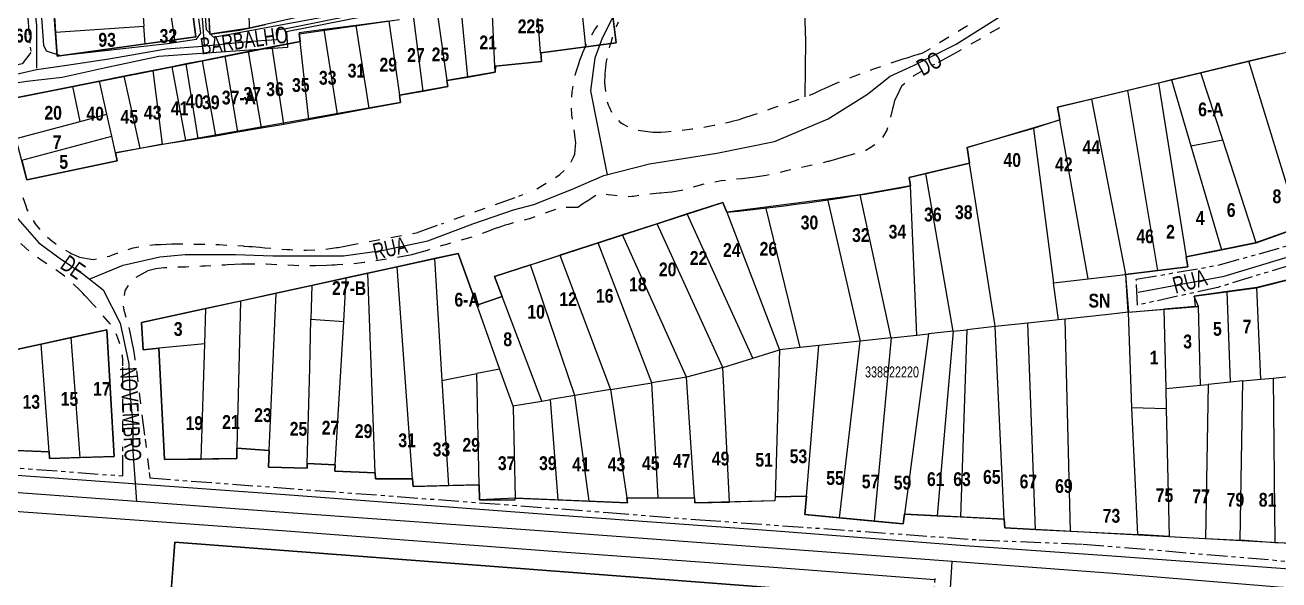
# Model space of a CAD drawing. Extents: x 204256 to 207861, y 4845615 to 4848347.
# Drawn here: x 205161 to 205388.6, y 4847348.1 to 4847448.8 of the extents above; entities that cross this region are included whole.
import ezdxf
from ezdxf.enums import TextEntityAlignment as Align

# ---------------------------------------------------------------- set-up
doc = ezdxf.new("R2010")
doc.units = 0
doc.header["$LTSCALE"] = 1.5
doc.header["$MEASUREMENT"] = 0
doc.linetypes.add('PHANTOMX2', pattern=[5, 2.5, -0.5, 0.5, -0.5, 0.5, -0.5])
for name, color, linetype in [('CD-MALHA-LOTES', 40, 'CONTINUOUS'), ('CD_TXT_QUADRA', 7, 'CONTINUOUS'), ('RU-QUADRAS', 210, 'CONTINUOUS'), ('SV-EIXO-ROD-ESTR', 7, 'CONTINUOUS'), ('SV-EIXO-RUA-N-PAV', 6, 'CONTINUOUS'), ('SV-PASSARELAS', 20, 'CONTINUOUS'), ('SV-RUA-NAO-PAV-S-GUIA-C-GUIA', 7, 'PHANTOMX2'), ('SV-RUA-PAVIM-S-GUIA-C-GUIA', 7, 'CONTINUOUS'), ('SV-TXT-ROD-FED', 7, 'CONTINUOUS'), ('SV-TXT-RUA-N-PAV-S-GUIA-C-GUIA', 7, 'CONTINUOUS'), ('Th_NmrPort', 7, 'CONTINUOUS')]:
    doc.layers.add(name, color=color, linetype=linetype)
doc.styles.add('ARIAL', font='ARIAL.TTF')
doc.styles.get("Standard").update_dxf_attribs({"font": 'swisscbo.ttf'})

msp = doc.modelspace()

# ---------------------------------------------------------------- linework, layer by layer
at = {"layer": 'CD-MALHA-LOTES', "linetype": 'Continuous'}
for p, q in [((205268.35, 4847445.54), (205266.54, 4847459.93)), ((205193.98, 4847457.37), (205194.54, 4847447.1)), ((205201.44, 4847458.11), (205201.73, 4847448.23)), ((205253.5, 4847458.4), (205254.5, 4847443.71)), ((205262.8, 4847444.81), (205261.39, 4847459.33)), ((205187.19, 4847452.66), (205188.14, 4847446.08)), ((205192.01, 4847446.62), (205191.19, 4847453.06)), ((205166.25, 4847452.16), (205166.56, 4847447.46)), ((205182.34, 4847452.17), (205182.6, 4847448.58)), ((205235.87, 4847450.6), (205237.6, 4847438.69)), ((205241.37, 4847439.34), (205240.27, 4847451.18)), ((205246.31, 4847441.32), (205245.83, 4847451.9)), ((205166.56, 4847447.46), (205182.6, 4847448.58)), ((205182.83, 4847445.35), (205182.6, 4847448.58)), ((205199.96, 4847447.83), (205201.73, 4847448.23)), ((205201.73, 4847448.23), (205204.65, 4847448.88)), ((205221.1, 4847448.71), (205215.34, 4847447.96)), ((205227.07, 4847449.5), (205221.1, 4847448.71)), ((205223.5, 4847433.67), (205221.1, 4847448.71)), ((205227.07, 4847449.5), (205228.98, 4847436.02)), ((205233.27, 4847436.79), (205231.57, 4847450.04)), ((205166.56, 4847447.46), (205166.85, 4847443.13)), ((205182.83, 4847445.35), (205188.14, 4847446.08)), ((205188.14, 4847446.08), (205192.01, 4847446.62)), ((205194.54, 4847447.1), (205199.96, 4847447.83)), ((205210.94, 4847445.81), (205205.89, 4847444.81)), ((205215.34, 4847447.96), (205210.75, 4847447.35)), ((205210.75, 4847447.35), (205210.94, 4847445.81)), ((205212.56, 4847431.65), (205210.94, 4847445.81)), ((205217.73, 4847432.61), (205215.34, 4847447.96)), ((205166.85, 4847443.13), (205182.83, 4847445.35)), ((205201.59, 4847443.95), (205197.33, 4847443.1)), ((205205.89, 4847444.81), (205201.59, 4847443.95)), ((205203.96, 4847430.11), (205201.59, 4847443.95)), ((205207.97, 4847430.81), (205205.89, 4847444.81)), ((205254.5, 4847443.71), (205254.62, 4847443.73)), ((205254.62, 4847443.73), (205262.8, 4847444.81)), ((205254.74, 4847442.17), (205254.62, 4847443.73)), ((205262.8, 4847444.81), (205268.35, 4847445.54)), ((205388.77, 4847443.54), (205383.17, 4847442.2)), ((205190.28, 4847441.71), (205187.73, 4847441.2)), ((205193.21, 4847442.29), (205190.28, 4847441.71)), ((205192.44, 4847428.18), (205190.28, 4847441.71)), ((205197.33, 4847443.1), (205193.21, 4847442.29)), ((205195.68, 4847428.68), (205193.21, 4847442.29)), ((205199.67, 4847429.37), (205197.33, 4847443.1)), ((205246.31, 4847441.32), (205254.74, 4847442.17)), ((205246.36, 4847440.21), (205246.31, 4847441.32)), ((205383.17, 4847442.2), (205374.47, 4847440.1)), ((205392.42, 4847412.09), (205383.17, 4847442.2)), ((205179, 4847439.47), (205174.54, 4847438.58)), ((205184.28, 4847440.51), (205179, 4847439.47)), ((205181.89, 4847426.43), (205179, 4847439.47)), ((205187.73, 4847441.2), (205184.28, 4847440.51)), ((205185.96, 4847427.18), (205184.28, 4847440.51)), ((205190.19, 4847427.83), (205187.73, 4847441.2)), ((205237.6, 4847438.69), (205241.37, 4847439.34)), ((205241.37, 4847439.34), (205246.36, 4847440.21)), ((205374.47, 4847440.1), (205369.15, 4847438.82)), ((205378.43, 4847427.96), (205374.47, 4847440.1)), ((205169.72, 4847437.62), (205157.52, 4847435.2)), ((205174.54, 4847438.58), (205169.72, 4847437.62)), ((205171.01, 4847431.29), (205169.72, 4847437.62)), ((205175.88, 4847432.6), (205174.54, 4847438.58)), ((205228.98, 4847436.02), (205233.27, 4847436.79)), ((205233.27, 4847436.79), (205237.77, 4847437.6)), ((205237.77, 4847437.6), (205237.6, 4847438.69)), ((205361.19, 4847436.91), (205354.67, 4847435.34)), ((205366.75, 4847438.25), (205361.19, 4847436.91)), ((205366.64, 4847404.22), (205361.19, 4847436.91)), ((205369.15, 4847438.82), (205366.75, 4847438.25)), ((205366.75, 4847438.25), (205371.82, 4847406.73)), ((205369.15, 4847438.82), (205372.67, 4847426.84)), ((205223.5, 4847433.67), (205229.17, 4847434.71)), ((205229.17, 4847434.71), (205228.98, 4847436.02)), ((205354.67, 4847435.34), (205348.43, 4847433.84)), ((205360.77, 4847403.87), (205354.67, 4847435.34)), ((205171.01, 4847431.29), (205175.88, 4847432.6)), ((205176.77, 4847428.61), (205175.88, 4847432.6)), ((205212.56, 4847431.65), (205217.73, 4847432.61)), ((205217.73, 4847432.61), (205223.5, 4847433.67)), ((205348.43, 4847433.84), (205348.84, 4847431.56)), ((205159.38, 4847428.16), (205171.01, 4847431.29)), ((205199.67, 4847429.37), (205203.96, 4847430.11)), ((205203.96, 4847430.11), (205207.66, 4847430.75)), ((205207.66, 4847430.75), (205207.97, 4847430.81)), ((205207.97, 4847430.81), (205212.56, 4847431.65)), ((205344.06, 4847430.02), (205343.39, 4847429.81)), ((205348.84, 4847431.56), (205344.06, 4847430.02)), ((205344.06, 4847430.02), (205347.72, 4847401.96)), ((205353.99, 4847402.71), (205348.84, 4847431.56)), ((205160.42, 4847424.25), (205176.77, 4847428.61)), ((205177.45, 4847425.6), (205176.77, 4847428.61)), ((205185.96, 4847427.18), (205190.19, 4847427.83)), ((205190.19, 4847427.83), (205192.44, 4847428.18)), ((205192.44, 4847428.18), (205195.68, 4847428.68)), ((205195.68, 4847428.68), (205199.67, 4847429.37)), ((205343.39, 4847429.81), (205332.04, 4847426.54)), ((205372.67, 4847426.84), (205378.43, 4847427.96)), ((205384.52, 4847409.27), (205378.43, 4847427.96)), ((205177.45, 4847425.6), (205181.89, 4847426.43)), ((205177.74, 4847424.13), (205177.45, 4847425.6)), ((205181.89, 4847426.43), (205185.69, 4847427.14)), ((205185.69, 4847427.14), (205185.96, 4847427.18)), ((205332.04, 4847426.54), (205332.49, 4847423.71)), ((205372.67, 4847426.84), (205378.2, 4847407.98)), ((205160.42, 4847424.25), (205161.37, 4847420.65)), ((205161.37, 4847420.65), (205177.74, 4847424.13)), ((205332.49, 4847423.71), (205324.56, 4847421.82)), ((205337.08, 4847394.55), (205332.49, 4847423.71)), ((205324.56, 4847421.82), (205321.52, 4847421.1)), ((205321.52, 4847421.1), (205321.74, 4847419.56)), ((205329.51, 4847393.21), (205324.56, 4847421.82)), ((205321.74, 4847419.56), (205312.59, 4847417.96)), ((205322.91, 4847392.51), (205321.74, 4847419.56)), ((205287.71, 4847416.59), (205281.21, 4847414.48)), ((205288.4, 4847414.78), (205287.71, 4847416.59)), ((205306.67, 4847417.18), (205295.49, 4847415.72)), ((205312.59, 4847417.96), (205306.67, 4847417.18)), ((205306.67, 4847417.18), (205312.64, 4847391.41)), ((205318.26, 4847392.01), (205312.59, 4847417.96)), ((205281.21, 4847414.48), (205275.79, 4847412.72)), ((205293.15, 4847388.31), (205281.21, 4847414.48)), ((205295.49, 4847415.72), (205288.4, 4847414.78)), ((205288.4, 4847414.78), (205297.97, 4847389.83)), ((205301.71, 4847390.23), (205295.49, 4847415.72)), ((205275.79, 4847412.72), (205269.47, 4847410.67)), ((205287.71, 4847386.61), (205275.79, 4847412.72)), ((205384.52, 4847409.27), (205392.42, 4847412.09)), ((205269.47, 4847410.67), (205265.06, 4847409.24)), ((205281.08, 4847384.88), (205269.47, 4847410.67)), ((205239.67, 4847407.32), (205235.35, 4847406.38)), ((205243.03, 4847397.9), (205239.67, 4847407.32)), ((205265.06, 4847409.24), (205258.12, 4847406.98)), ((205274.78, 4847383.84), (205265.06, 4847409.24)), ((205371.82, 4847406.73), (205378.2, 4847407.98)), ((205378.2, 4847407.98), (205384.21, 4847409.16)), ((205384.21, 4847409.16), (205384.52, 4847409.27)), ((205228.57, 4847404.89), (205223.25, 4847403.73)), ((205235.35, 4847406.38), (205228.57, 4847404.89)), ((205231.35, 4847366.42), (205228.57, 4847404.89)), ((205235.35, 4847406.38), (205236.7, 4847384.24)), ((205252.78, 4847405.25), (205246.25, 4847403.13)), ((205252.78, 4847405.25), (205258.12, 4847406.98)), ((205260.81, 4847381.52), (205252.78, 4847405.25)), ((205258.12, 4847406.98), (205267.28, 4847382.6)), ((205366.64, 4847404.22), (205372.12, 4847404.88)), ((205372.12, 4847404.88), (205371.82, 4847406.73)), ((205219.33, 4847402.88), (205213.08, 4847401.51)), ((205218.87, 4847394.98), (205219.33, 4847402.88)), ((205223.25, 4847403.73), (205219.33, 4847402.88)), ((205224.59, 4847367.49), (205223.25, 4847403.73)), ((205246.25, 4847403.13), (205247.61, 4847399.53)), ((205347.72, 4847401.96), (205353.99, 4847402.71)), ((205353.99, 4847402.71), (205360.79, 4847403.52)), ((205360.79, 4847403.52), (205360.77, 4847403.87)), ((205360.79, 4847403.52), (205366.64, 4847404.22)), ((205360.79, 4847403.52), (205361.34, 4847396.65)), ((205213.08, 4847401.51), (205206.58, 4847400.09)), ((205213.08, 4847401.51), (205212.92, 4847395.36)), ((205348.59, 4847395.27), (205347.72, 4847401.96)), ((205379.24, 4847400.39), (205373.25, 4847399.59)), ((205384.61, 4847401.11), (205379.24, 4847400.39)), ((205379.84, 4847383.95), (205379.24, 4847400.39)), ((205390.18, 4847402.51), (205384.61, 4847401.11)), ((205385.33, 4847384.5), (205384.61, 4847401.11)), ((205200.12, 4847398.68), (205193.82, 4847397.3)), ((205200.12, 4847398.68), (205199.48, 4847371.96)), ((205206.58, 4847400.09), (205200.12, 4847398.68)), ((205205.34, 4847371.55), (205206.58, 4847400.09)), ((205247.61, 4847399.53), (205243.03, 4847397.9)), ((205254.8, 4847380.52), (205247.61, 4847399.53)), ((205373.25, 4847399.59), (205373.41, 4847397.66)), ((205193.82, 4847397.3), (205182.16, 4847394.76)), ((205193.63, 4847390.94), (205193.82, 4847397.3)), ((205243.03, 4847397.9), (205247.15, 4847386.34)), ((205357.68, 4847396.25), (205349.83, 4847395.4)), ((205361.34, 4847396.65), (205357.68, 4847396.25)), ((205361.34, 4847396.65), (205367.74, 4847397.18)), ((205361.95, 4847379.31), (205361.34, 4847396.65)), ((205373.41, 4847397.66), (205367.74, 4847397.18)), ((205367.74, 4847397.18), (205368.09, 4847382.79)), ((205373.41, 4847397.66), (205374.05, 4847397.71)), ((205374.37, 4847383.41), (205374.05, 4847397.71)), ((205182.16, 4847394.76), (205182.47, 4847389.84)), ((205212.69, 4847386.52), (205212.92, 4847395.36)), ((205212.92, 4847395.36), (205218.87, 4847394.98)), ((205217.34, 4847368.92), (205218.87, 4847394.98)), ((205329.51, 4847393.21), (205332, 4847393.48)), ((205332, 4847393.48), (205330.84, 4847359.5)), ((205337.1, 4847394.03), (205332, 4847393.48)), ((205337.1, 4847394.03), (205337.08, 4847394.55)), ((205343.04, 4847394.67), (205337.1, 4847394.03)), ((205338.77, 4847359.11), (205337.1, 4847394.03)), ((205348.59, 4847395.27), (205343.04, 4847394.67)), ((205344.47, 4847357.24), (205343.04, 4847394.67)), ((205349.83, 4847395.4), (205348.59, 4847395.27)), ((205350.79, 4847356.91), (205349.83, 4847395.4)), ((205169.4, 4847392.04), (205163.96, 4847390.87)), ((205175.87, 4847393.44), (205169.4, 4847392.04)), ((205171.03, 4847370.26), (205169.4, 4847392.04)), ((205177.21, 4847370.44), (205175.87, 4847393.44)), ((205312.64, 4847391.41), (205305.13, 4847390.6)), ((205308.88, 4847359.34), (205312.64, 4847391.41)), ((205318.26, 4847392.01), (205312.64, 4847391.41)), ((205318.26, 4847392.01), (205315.17, 4847358.73)), ((205318.26, 4847392.01), (205322.91, 4847392.51)), ((205325, 4847392.73), (205320.67, 4847360)), ((205322.91, 4847392.51), (205325, 4847392.73)), ((205329.51, 4847393.21), (205325, 4847392.73)), ((205329.51, 4847393.21), (205326.58, 4847359.71)), ((205163.96, 4847390.87), (205155.22, 4847388.98)), ((205165.38, 4847371.31), (205163.96, 4847390.87)), ((205182.47, 4847389.84), (205185.31, 4847390.12)), ((205193.63, 4847390.94), (205185.31, 4847390.12)), ((205185.31, 4847390.12), (205186.32, 4847369.91)), ((205192.99, 4847370), (205193.63, 4847390.94)), ((205293.15, 4847388.31), (205297.97, 4847389.83)), ((205297.97, 4847389.83), (205297.17, 4847363.12)), ((205301.71, 4847390.23), (205297.97, 4847389.83)), ((205305.13, 4847390.6), (205301.71, 4847390.23)), ((205302.86, 4847363.26), (205305.13, 4847390.6)), ((205287.71, 4847386.61), (205293.15, 4847388.31)), ((205212.23, 4847369.2), (205212.69, 4847386.52)), ((205236.7, 4847384.24), (205243.03, 4847385.51)), ((205247.15, 4847386.34), (205243.03, 4847385.51)), ((205243.46, 4847365.34), (205243.03, 4847385.51)), ((205247.15, 4847386.34), (205249.54, 4847379.64)), ((205281.08, 4847384.88), (205274.78, 4847383.84)), ((205287.71, 4847386.61), (205281.08, 4847384.88)), ((205282.57, 4847362.93), (205281.08, 4847384.88)), ((205288.87, 4847362.2), (205287.71, 4847386.61)), ((205382.08, 4847384.17), (205385.33, 4847384.5)), ((205385.33, 4847384.5), (205387.61, 4847384.68)), ((205387.61, 4847384.68), (205392.68, 4847385.22)), ((205387.61, 4847384.68), (205387.88, 4847354.79)), ((205236.7, 4847384.24), (205237.86, 4847365.19)), ((205267.28, 4847382.6), (205260.81, 4847381.52)), ((205267.28, 4847382.6), (205274.78, 4847383.84)), ((205267.28, 4847382.6), (205270.26, 4847362.93)), ((205275.95, 4847362.93), (205274.78, 4847383.84)), ((205368.09, 4847382.79), (205374.37, 4847383.41)), ((205368.09, 4847382.79), (205368.18, 4847379.1)), ((205374.37, 4847383.41), (205375.81, 4847383.55)), ((205375.81, 4847383.55), (205375.3, 4847355.6)), ((205379.84, 4847383.95), (205375.81, 4847383.55)), ((205382.08, 4847384.17), (205379.84, 4847383.95)), ((205381.58, 4847355.25), (205382.08, 4847384.17)), ((205249.54, 4847379.64), (205254.8, 4847380.52)), ((205254.8, 4847380.52), (205256.4, 4847380.78)), ((205260.81, 4847381.52), (205256.4, 4847380.78)), ((205257.8, 4847362.58), (205256.4, 4847380.78)), ((205263.43, 4847362.34), (205260.81, 4847381.52)), ((205249.54, 4847379.64), (205249.64, 4847379.35)), ((205249.64, 4847379.35), (205249.98, 4847362.91)), ((205363.01, 4847356.29), (205361.95, 4847379.31)), ((205368.18, 4847379.1), (205361.95, 4847379.31)), ((205368.18, 4847379.1), (205368.73, 4847355.97)), ((205156.48, 4847371.66), (205165.38, 4847371.31)), ((205165.38, 4847371.31), (205165.46, 4847370.09)), ((205199.44, 4847370.09), (205199.48, 4847371.96)), ((205199.48, 4847371.96), (205205.34, 4847371.55)), ((205205.34, 4847371.55), (205205.21, 4847368.52)), ((205165.46, 4847370.09), (205171.03, 4847370.26)), ((205171.03, 4847370.26), (205177.21, 4847370.44)), ((205186.32, 4847369.91), (205192.99, 4847370)), ((205192.99, 4847370), (205199.44, 4847370.09)), ((205205.21, 4847368.52), (205212.21, 4847368.34)), ((205212.21, 4847368.34), (205212.23, 4847369.2)), ((205212.23, 4847369.2), (205217.34, 4847368.92)), ((205217.34, 4847368.92), (205217.28, 4847367.82)), ((205217.28, 4847367.82), (205224.59, 4847367.49)), ((205224.59, 4847367.49), (205224.63, 4847366.42)), ((205224.63, 4847366.42), (205231.35, 4847366.42)), ((205231.35, 4847366.42), (205231.45, 4847365.02)), ((205231.45, 4847365.02), (205237.86, 4847365.19)), ((205237.86, 4847365.19), (205243.46, 4847365.34)), ((205243.46, 4847365.34), (205243.52, 4847362.57)), ((205243.52, 4847362.57), (205249.99, 4847362.57)), ((205249.98, 4847362.91), (205257.8, 4847362.58)), ((205249.99, 4847362.57), (205249.98, 4847362.91)), ((205257.8, 4847362.58), (205263.43, 4847362.34)), ((205263.43, 4847362.34), (205270.39, 4847362.05)), ((205270.26, 4847362.93), (205275.95, 4847362.93)), ((205270.39, 4847362.05), (205270.26, 4847362.93)), ((205275.95, 4847362.93), (205282.57, 4847362.93)), ((205282.57, 4847362.93), (205282.63, 4847362.05)), ((205282.63, 4847362.05), (205288.87, 4847362.2)), ((205297.15, 4847362.4), (205288.87, 4847362.2)), ((205297.17, 4847363.12), (205297.15, 4847362.4)), ((205297.17, 4847363.12), (205302.86, 4847363.26)), ((205302.86, 4847363.26), (205302.59, 4847359.96)), ((205302.59, 4847359.96), (205308.88, 4847359.34)), ((205308.88, 4847359.34), (205315.17, 4847358.73)), ((205320.43, 4847358.21), (205320.67, 4847360)), ((205320.67, 4847360), (205326.58, 4847359.71)), ((205326.58, 4847359.71), (205330.84, 4847359.5)), ((205330.84, 4847359.5), (205338.77, 4847359.11)), ((205315.17, 4847358.73), (205320.43, 4847358.21)), ((205338.77, 4847359.11), (205338.85, 4847357.53)), ((205338.85, 4847357.53), (205344.47, 4847357.24)), ((205344.47, 4847357.24), (205350.79, 4847356.91)), ((205188.21, 4847354.91), (205179.08, 4847232.45)), ((205312.88, 4847345.41), (205188.21, 4847354.91)), ((205350.79, 4847356.91), (205363.01, 4847356.29)), ((205368.73, 4847355.97), (205363.01, 4847356.29)), ((205368.73, 4847355.97), (205375.3, 4847355.6)), ((205375.3, 4847355.6), (205381.58, 4847355.25)), ((205387.88, 4847354.79), (205381.58, 4847355.25)), ((205393.48, 4847354.59), (205387.88, 4847354.79))]:
    msp.add_line(p, q, dxfattribs=at)
at = {"layer": 'RU-QUADRAS', "color": 6, "linetype": 'Continuous'}
for points in [[(205187.31, 4847482.61), (205192.01, 4847446.62), (205166.85, 4847443.13), (205161.19, 4847520.94)], [(205262.57, 4847491.45), (205268.35, 4847445.54), (205254.62, 4847443.73), (205254.74, 4847442.17), (205246.43, 4847441.33), (205246.36, 4847440.21), (205237.6, 4847438.69), (205237.77, 4847437.6), (205228.98, 4847436.02), (205229.17, 4847434.71), (205177.45, 4847425.6), (205177.74, 4847424.13), (205161.37, 4847420.65), (205157.52, 4847435.2), (205210.94, 4847445.8), (205210.78, 4847447.16), (205228.97, 4847449.75)], [(205223.56, 4847453.11), (205201.73, 4847448.23), (205194.54, 4847447.1), (205193.29, 4847479.29)], [(205397.98, 4847414.07), (205384.36, 4847409.22), (205371.82, 4847406.73), (205372.12, 4847404.88), (205360.79, 4847403.52), (205361.23, 4847396.64), (205374.05, 4847397.71), (205373.25, 4847399.59), (205384.59, 4847401.1), (205405.41, 4847406.35)]]:
    msp.add_lwpolyline(points, dxfattribs=at)
msp.add_lwpolyline([(205408.34, 4847353.73), (205338.85, 4847357.53), (205338.77, 4847359.11), (205320.67, 4847360), (205320.43, 4847358.21), (205302.59, 4847359.96), (205302.86, 4847363.26), (205297.17, 4847363.12), (205297.15, 4847362.4), (205282.63, 4847362.05), (205282.58, 4847362.89), (205270.26, 4847362.93), (205270.39, 4847362.05), (205249.98, 4847362.91), (205243.52, 4847362.57), (205243.46, 4847365.34), (205231.45, 4847365.02), (205231.35, 4847366.42), (205224.63, 4847366.42), (205224.59, 4847367.49), (205217.28, 4847367.82), (205217.34, 4847368.92), (205212.23, 4847369.2), (205212.21, 4847368.34), (205205.21, 4847368.52), (205205.34, 4847371.55), (205199.48, 4847371.96), (205199.44, 4847370.09), (205186.32, 4847369.91), (205185.31, 4847390.12), (205182.47, 4847389.84), (205182.16, 4847394.76), (205239.67, 4847407.32), (205243.03, 4847397.9), (205247.61, 4847399.53), (205246.25, 4847403.13), (205287.71, 4847416.59), (205288.4, 4847414.78, 0.021205), (205321.74, 4847419.56), (205321.52, 4847421.1), (205332.49, 4847423.71), (205332.04, 4847426.54), (205348.84, 4847431.56), (205348.43, 4847433.84), (205409.4, 4847448.51)], format="xyb", dxfattribs=at)
for points in [[(205107.41, 4847373.59), (205107.41, 4847377.26), (205126.13, 4847382.65), (205175.87, 4847393.44), (205177.21, 4847370.44), (205165.46, 4847370.09), (205165.38, 4847371.31)], [(205179.08, 4847232.45), (205188.21, 4847354.91), (205312.88, 4847345.41), (205302.99, 4847223.56)]]:
    msp.add_lwpolyline(points, close=True, dxfattribs=at)
at = {"layer": 'SV-EIXO-ROD-ESTR'}
msp.add_lwpolyline([(205419.65, 4847344.74), (205388.5, 4847346.74), (205358.47, 4847349.24), (205329.29, 4847351.4), (205297.55, 4847353.74), (205257.77, 4847356.75), (205208.85, 4847360.25), (205181.27, 4847362.27), (205154.8, 4847364.2), (205114.4, 4847367.5), (205080.87, 4847369.76), (205073.12, 4847370.51), (205068.86, 4847370.51), (205060.86, 4847370.26), (205055.35, 4847369.51), (205046.6, 4847367.5), (205035.69, 4847364.62), (205023.04, 4847361.11), (205012.44, 4847358.12), (205002.58, 4847355.38)], dxfattribs=at)
at = {"layer": 'SV-EIXO-RUA-N-PAV'}
for points in [[(205266.77, 4847421.6), (205265.06, 4847430.13), (205263.73, 4847436.86), (205264.49, 4847442.83), (205265.82, 4847446.44), (205267.52, 4847449.75), (205269.32, 4847452.69), (205270.56, 4847455.92), (205270.65, 4847460.37), (205270.56, 4847464.11), (205268.09, 4847491.56), (205267.52, 4847498.1), (205265.72, 4847524.21), (205263.76, 4847539.96), (205262.14, 4847551.53), (205261.47, 4847559.2), (205261.2, 4847566.06), (205260.85, 4847571.55)], [(205163.13, 4847440.96), (205163.13, 4847448.72), (205161.34, 4847465.62), (205160.97, 4847475.38), (205160.34, 4847492.08), (205159.75, 4847507.99), (205159.35, 4847519.72), (205159.15, 4847527.26), (205159.27, 4847543.31)], [(205217.78, 4847537.95), (205217.92, 4847530.69), (205218.16, 4847521.12), (205218.79, 4847512.14), (205219.8, 4847504.09), (205220.67, 4847500.04), (205221.24, 4847494.56), (205222.25, 4847480.1), (205223.46, 4847468.25), (205225.19, 4847458.26), (205225.91, 4847454.2), (205225.81, 4847452.32), (205225.14, 4847451.6), (205221.96, 4847450.83), (205208.4, 4847448.09), (205206.98, 4847447.88), (205206.68, 4847446.07), (205202.15, 4847445.77), (205193.25, 4847444.86), (205186.61, 4847444.41), (205176.2, 4847442.6), (205168.2, 4847441.39), (205163.07, 4847440.64), (205158.39, 4847439.58)], [(205186.85, 4847534.09), (205187.34, 4847528.62), (205187.74, 4847512.81), (205187.84, 4847506.3), (205188.24, 4847496.85), (205189.13, 4847486.01), (205189.93, 4847479.1), (205191.42, 4847465.87), (205191.82, 4847462.29), (205193.11, 4847450.8), (205193.51, 4847445.14)], [(205172.66, 4847402.64), (205178.86, 4847405.16), (205185.46, 4847406.71), (205190.11, 4847407.1), (205199.23, 4847407.1), (205206.02, 4847406.91), (205210.68, 4847406.91), (205218.82, 4847406.91), (205225.81, 4847407.88), (205234.15, 4847409.62), (205242.29, 4847412.72), (205249.67, 4847415.25), (205253.35, 4847416.22), (205260.24, 4847418.93), (205266.06, 4847421.45), (205274.4, 4847423.59), (205286.62, 4847425.53), (205297.09, 4847427.66), (205306.79, 4847431.73), (205313.97, 4847436.2), (205318.04, 4847439.49), (205322.31, 4847441.43), (205330.07, 4847445.31), (205338.9, 4847450.84)], [(205153.65, 4847438.33), (205155, 4847431.35), (205157.33, 4847422.42), (205159.27, 4847414.08), (205163.54, 4847409.23), (205167.23, 4847406.52), (205171.49, 4847403.61), (205175.18, 4847400.7), (205178.28, 4847394.68), (205179.83, 4847387.31), (205180.03, 4847382.08), (205180.61, 4847376.26), (205180.61, 4847371.41), (205181.27, 4847362.27)], [(205363.07, 4847400.27), (205378.72, 4847403.21), (205392.15, 4847407.26), (205408.54, 4847412.23), (205422.89, 4847416.65), (205436.52, 4847420.33), (205447.93, 4847421.99), (205459.52, 4847423.83), (205473.51, 4847426.59), (205482.53, 4847428.8), (205488.79, 4847429.9), (205494.13, 4847431.01), (205499.1, 4847431.74)], [(205322, 4847220.32), (205321.37, 4847227.29), (205321.93, 4847249.66), (205323.56, 4847274.78), (205324.99, 4847282.54), (205329.29, 4847351.4)]]:
    msp.add_lwpolyline(points, dxfattribs=at)
at = {"layer": 'SV-PASSARELAS'}
msp.add_lwpolyline([(205302.66, 4847435.72), (205302.77, 4847445.88), (205302.51, 4847453.04)], dxfattribs=at)
at = {"layer": 'SV-RUA-NAO-PAV-S-GUIA-C-GUIA'}
for points in [[(205159.71, 4847475.09), (205160.22, 4847465.68), (205162.06, 4847443.77), (205160.52, 4847441.75), (205156.87, 4847440.89), (205133.1, 4847437.64), (205131.11, 4847438.35), (205130.43, 4847442.3), (205129.81, 4847449.95), (205127.45, 4847473.67)], [(205264.39, 4847447.82), (205265, 4847448.69)], [(205268.37, 4847448.46), (205268.4, 4847448.53)], [(205268.4, 4847448.53), (205268.75, 4847449.38)], [(205332.12, 4847448.65), (205330.42, 4847447.61)], [(205337.9, 4847448.27), (205336.17, 4847447.27)], [(205263.9, 4847447.02), (205264.39, 4847447.82)], [(205267.39, 4847445.62), (205267.67, 4847446.54)], [(205267.67, 4847446.54), (205267.68, 4847446.58)], [(205328.71, 4847446.56), (205327, 4847445.52)], [(205334.43, 4847446.28), (205332.7, 4847445.28)], [(205262.13, 4847443.44), (205262.27, 4847443.81)], [(205262.27, 4847443.81), (205262.52, 4847444.36)], [(205262.52, 4847444.36), (205262.89, 4847445.18)], [(205262.89, 4847445.18), (205262.94, 4847445.27)], [(205267.14, 4847444.65), (205267.24, 4847445.1)], [(205267.24, 4847445.1), (205267.39, 4847445.62)], [(205323.94, 4847443.64), (205322.98, 4847443.36)], [(205324.45, 4847443.95), (205323.94, 4847443.64)], [(205325.3, 4847444.47), (205324.45, 4847443.95)], [(205330.08, 4847443.77), (205325.7, 4847441.4)], [(205330.1, 4847443.78), (205330.08, 4847443.77)], [(205330.97, 4847444.28), (205330.1, 4847443.78)], [(205260.97, 4847439.93), (205261.47, 4847441.56)], [(205261.47, 4847441.56), (205261.73, 4847442.41)], [(205261.73, 4847442.41), (205262.13, 4847443.44)], [(205266.31, 4847439.92), (205266.53, 4847441.72)], [(205266.53, 4847441.72), (205266.59, 4847442.17)], [(205266.59, 4847442.17), (205266.71, 4847442.7)], [(205320.38, 4847442.57), (205318.21, 4847441.86)], [(205321.07, 4847442.78), (205320.38, 4847442.57)], [(205322.5, 4847443.22), (205321.07, 4847442.78)], [(205322.98, 4847443.36), (205322.5, 4847443.22)], [(205260.9, 4847439.64), (205260.97, 4847439.93)], [(205266.26, 4847438.42), (205266.3, 4847439.73)], [(205266.3, 4847439.73), (205266.31, 4847439.92)], [(205311.31, 4847439.4), (205310.68, 4847439.16)], [(205311.62, 4847439.52), (205311.31, 4847439.4)], [(205312.55, 4847439.87), (205311.62, 4847439.52)], [(205314.7, 4847440.64), (205314.43, 4847440.55)], [(205315.37, 4847440.88), (205314.7, 4847440.64)], [(205316.11, 4847441.14), (205315.37, 4847440.88)], [(205316.32, 4847441.21), (205316.11, 4847441.14)], [(205322.41, 4847439.62), (205322.22, 4847439.45)], [(205323.06, 4847439.97), (205322.41, 4847439.62)], [(205323.94, 4847440.45), (205323.06, 4847439.97)], [(205260.36, 4847436.69), (205260.39, 4847436.98)], [(205260.39, 4847436.98), (205260.51, 4847437.68)], [(205266.33, 4847437.74), (205266.26, 4847438.42)], [(205266.43, 4847436.74), (205266.33, 4847437.74)], [(205305.5, 4847436.93), (205304.26, 4847436.37)], [(205306.08, 4847437.19), (205305.5, 4847436.93)], [(205306.87, 4847437.55), (205306.08, 4847437.19)], [(205307, 4847437.61), (205306.87, 4847437.55)], [(205308.53, 4847438.28), (205307, 4847437.61)], [(205308.83, 4847438.41), (205308.53, 4847438.28)], [(205320.14, 4847437.67), (205319.25, 4847435.88)], [(205320.7, 4847438.15), (205320.14, 4847437.67)], [(205260.26, 4847435.69), (205260.36, 4847436.69)], [(205266.93, 4847434.21), (205266.78, 4847434.78)], [(205301.48, 4847435.26), (205299.59, 4847434.6)], [(205304.13, 4847436.31), (205303.34, 4847435.98)], [(205304.26, 4847436.37), (205304.13, 4847436.31)], [(205318.86, 4847435.08), (205318.58, 4847434.01)], [(205319.25, 4847435.88), (205318.86, 4847435.08)], [(205260.26, 4847432.45), (205260.21, 4847433.7)], [(205260.37, 4847431.7), (205260.26, 4847432.45)], [(205267.1, 4847433.84), (205266.93, 4847434.21)], [(205267.51, 4847432.92), (205267.1, 4847433.84)], [(205293.5, 4847432.53), (205291.06, 4847431.72)], [(205293.91, 4847432.68), (205293.5, 4847432.53)], [(205296.57, 4847433.61), (205295.79, 4847433.34)], [(205296.74, 4847433.67), (205296.57, 4847433.61)], [(205297.69, 4847433.98), (205296.74, 4847433.67)], [(205318.46, 4847433.55), (205318.11, 4847432.06)], [(205318.58, 4847434.01), (205318.46, 4847433.55)], [(205269.25, 4847430.95), (205268.82, 4847431.42)], [(205269.56, 4847430.77), (205269.25, 4847430.95)], [(205270.43, 4847430.27), (205269.56, 4847430.77)], [(205282.26, 4847429.89), (205282.08, 4847429.86)], [(205286.07, 4847430.51), (205284.24, 4847430.2)], [(205286.21, 4847430.54), (205286.07, 4847430.51)], [(205289, 4847431.14), (205288.16, 4847430.95)], [(205289.14, 4847431.18), (205289, 4847431.14)], [(205290.65, 4847431.59), (205289.14, 4847431.18)], [(205291.06, 4847431.72), (205290.65, 4847431.59)], [(205317.58, 4847430.13), (205317.44, 4847429.68)], [(205260.83, 4847428.87), (205260.67, 4847429.73)], [(205260.85, 4847428.74), (205260.83, 4847428.87)], [(205261.02, 4847427.38), (205260.85, 4847428.74)], [(205274.96, 4847429.25), (205272.32, 4847429.64)], [(205275.3, 4847429.25), (205274.96, 4847429.25)], [(205276.46, 4847429.26), (205275.3, 4847429.25)], [(205277.29, 4847429.33), (205276.46, 4847429.26)], [(205278.29, 4847429.42), (205277.29, 4847429.33)], [(205282.08, 4847429.86), (205280.28, 4847429.63)], [(205317.44, 4847429.68), (205316.66, 4847428.37)], [(205260.56, 4847424.82), (205260.79, 4847425.34)], [(205260.79, 4847425.34), (205260.95, 4847426.76)], [(205260.95, 4847426.76), (205261.02, 4847427.38)], [(205311.65, 4847425.39), (205309.73, 4847424.84)], [(205313.63, 4847426.02), (205313.56, 4847425.99)], [(205314.43, 4847426.49), (205313.63, 4847426.02)], [(205315.29, 4847427), (205314.43, 4847426.49)], [(205260.13, 4847423.91), (205260.17, 4847423.97)], [(205260.17, 4847423.97), (205260.56, 4847424.82)], [(205303.04, 4847423.15), (205301.97, 4847422.92)], [(205303.92, 4847423.34), (205303.04, 4847423.15)], [(205306.68, 4847423.98), (205305.87, 4847423.79)], [(205306.84, 4847424.03), (205306.68, 4847423.98)], [(205309.55, 4847424.79), (205306.84, 4847424.03)], [(205309.73, 4847424.84), (205309.55, 4847424.79)], [(205257.34, 4847421.09), (205258.1, 4847421.62)], [(205258.1, 4847421.62), (205258.88, 4847422.36)], [(205291.12, 4847420.87), (205290.18, 4847420.77)], [(205291.17, 4847420.87), (205291.12, 4847420.87)], [(205292.61, 4847421.04), (205291.17, 4847420.87)], [(205293.15, 4847421.12), (205292.61, 4847421.04)], [(205295.57, 4847421.49), (205293.15, 4847421.12)], [(205296.11, 4847421.61), (205295.57, 4847421.49)], [(205299.17, 4847422.29), (205298.07, 4847422.03)], [(205300.02, 4847422.48), (205299.17, 4847422.29)], [(205253.91, 4847419.04), (205255.64, 4847420.05)], [(205280.19, 4847418.75), (205278.43, 4847418.46)], [(205280.4, 4847418.81), (205280.19, 4847418.75)], [(205284.25, 4847419.89), (205282.32, 4847419.34)], [(205287.39, 4847420.47), (205286.21, 4847420.27)], [(205288.19, 4847420.56), (205287.39, 4847420.47)], [(205160.64, 4847417.45), (205161.15, 4847415.95)], [(205246.44, 4847416.21), (205252.09, 4847418.24)], [(205263.64, 4847417.16), (205262.12, 4847416.19)], [(205263.8, 4847417.28), (205263.64, 4847417.16)], [(205264.61, 4847417.86), (205263.8, 4847417.28)], [(205266.87, 4847417.97), (205266.51, 4847418.01)], [(205267.5, 4847417.88), (205266.87, 4847417.97)], [(205268.49, 4847417.75), (205267.5, 4847417.88)], [(205271.18, 4847417.63), (205270.48, 4847417.62)], [(205271.48, 4847417.67), (205271.18, 4847417.63)], [(205272.46, 4847417.82), (205271.48, 4847417.67)], [(205276.2, 4847418.23), (205274.45, 4847418.07)], [(205276.44, 4847418.25), (205276.2, 4847418.23)], [(205277.73, 4847418.35), (205276.44, 4847418.25)], [(205278.43, 4847418.46), (205277.73, 4847418.35)], [(205161.15, 4847415.95), (205161.37, 4847415.29)], [(205161.37, 4847415.29), (205161.52, 4847415.02)], [(205238.91, 4847413.51), (205240.79, 4847414.18)], [(205242.68, 4847414.86), (205244.56, 4847415.53)], [(205253.54, 4847413.96), (205252.59, 4847413.62)], [(205257.3, 4847415.32), (205255.42, 4847414.63)], [(205259.38, 4847415.64), (205259.27, 4847415.63)], [(205260.27, 4847415.66), (205259.38, 4847415.64)], [(205261.34, 4847415.68), (205260.27, 4847415.66)], [(205262.12, 4847416.19), (205261.34, 4847415.68)], [(205162.52, 4847413.29), (205162.85, 4847412.72)], [(205162.85, 4847412.72), (205163.7, 4847411.68)], [(205232.36, 4847411.15), (205237.03, 4847412.83)], [(205246.73, 4847411.96), (205245.88, 4847411.65)], [(205246.82, 4847411.99), (205246.73, 4847411.96)], [(205248.16, 4847412.44), (205246.82, 4847411.99)], [(205248.73, 4847412.6), (205248.16, 4847412.44)], [(205249.64, 4847412.85), (205248.73, 4847412.6)], [(205249.69, 4847412.87), (205249.64, 4847412.85)], [(205252.56, 4847413.61), (205251.63, 4847413.37)], [(205252.59, 4847413.62), (205252.56, 4847413.61)], [(205165.11, 4847410.26), (205165.87, 4847409.61)], [(205165.87, 4847409.61), (205166.04, 4847409.46)], [(205166.04, 4847409.46), (205166.66, 4847409.01)], [(205223.48, 4847409.47), (205225.44, 4847409.84)], [(205227.41, 4847410.21), (205229.37, 4847410.59)], [(205231.34, 4847410.96), (205232.32, 4847411.14)], [(205232.32, 4847411.14), (205232.36, 4847411.15)], [(205242.12, 4847410.29), (205240.21, 4847409.72)], [(205245.32, 4847411.44), (205244.01, 4847410.95)], [(205245.88, 4847411.65), (205245.32, 4847411.44)], [(205161.16, 4847408.25), (205160.26, 4847409.13)], [(205161.73, 4847407.79), (205161.16, 4847408.25)], [(205168.35, 4847407.94), (205169.21, 4847407.43)], [(205169.21, 4847407.43), (205169.51, 4847407.26)], [(205169.51, 4847407.26), (205170.11, 4847407)], [(205176.9, 4847407.05), (205177.76, 4847407.37)], [(205177.76, 4847407.37), (205177.84, 4847407.39)], [(205179.73, 4847408.04), (205180.66, 4847408.31)], [(205180.66, 4847408.31), (205181.67, 4847408.52)], [(205183.65, 4847408.82), (205184.64, 4847408.91)], [(205184.64, 4847408.91), (205185.12, 4847408.95)], [(205185.12, 4847408.95), (205185.64, 4847408.97)], [(205185.64, 4847408.97), (205186.63, 4847409.02)], [(205186.63, 4847409.02), (205187.64, 4847409.04)], [(205187.64, 4847409.04), (205188.13, 4847409.05)], [(205188.13, 4847409.05), (205189.64, 4847409.05)], [(205191.64, 4847409.03), (205192.64, 4847409.01)], [(205192.64, 4847409.01), (205193.28, 4847409.01)], [(205193.28, 4847409.01), (205193.64, 4847408.99)], [(205195.64, 4847408.93), (205196.27, 4847408.91)], [(205196.27, 4847408.91), (205197.64, 4847408.84)], [(205199.63, 4847408.73), (205200.63, 4847408.67)], [(205200.63, 4847408.67), (205200.76, 4847408.66)], [(205200.76, 4847408.66), (205201.63, 4847408.6)], [(205201.63, 4847408.6), (205202.27, 4847408.55)], [(205202.27, 4847408.55), (205203.62, 4847408.44)], [(205203.62, 4847408.44), (205204.54, 4847408.36)], [(205204.54, 4847408.36), (205205.62, 4847408.27)], [(205207.61, 4847408.12), (205208.61, 4847408.05)], [(205208.61, 4847408.05), (205209.06, 4847408.02)], [(205209.06, 4847408.02), (205209.61, 4847408)], [(205211.61, 4847407.93), (205212.07, 4847407.93)], [(205212.07, 4847407.93), (205213.6, 4847407.98)], [(205215.6, 4847408.11), (205217.58, 4847408.37)], [(205217.58, 4847408.37), (205217.87, 4847408.41)], [(205217.87, 4847408.41), (205221.51, 4847409.1)], [(205217.87, 4847408.41), (205217.87, 4847408.41)], [(205231.57, 4847407.18), (205231.26, 4847407.09)], [(205233.99, 4847407.87), (205231.57, 4847407.18)], [(205234.45, 4847408.02), (205233.99, 4847407.87)], [(205236.95, 4847408.8), (205236.36, 4847408.61)], [(205237.32, 4847408.9), (205236.95, 4847408.8)], [(205238.28, 4847409.18), (205237.32, 4847408.9)], [(205390.96, 4847405.26), (205377.57, 4847401.16), (205362.98, 4847397.93), (205362.74, 4847402.62), (205377.82, 4847405.23), (205391.77, 4847409.17)], [(205164.31, 4847405.86), (205163.3, 4847406.55)], [(205164.96, 4847405.42), (205164.31, 4847405.86)], [(205170.11, 4847407), (205170.93, 4847406.66)], [(205170.93, 4847406.66), (205173.01, 4847406.3)], [(205173.01, 4847406.3), (205173.45, 4847406.22)], [(205173.45, 4847406.22), (205173.99, 4847406.34)], [(205175.95, 4847406.75), (205176.33, 4847406.83)], [(205176.33, 4847406.83), (205176.9, 4847407.05)], [(205190.21, 4847404.85), (205188.75, 4847404.8)], [(205190.75, 4847404.88), (205190.21, 4847404.85)], [(205193.2, 4847404.98), (205192.74, 4847404.96)], [(205193.74, 4847405.01), (205193.2, 4847404.98)], [(205194.74, 4847405.07), (205193.74, 4847405.01)], [(205197.37, 4847405.21), (205196.74, 4847405.18)], [(205197.74, 4847405.23), (205197.37, 4847405.21)], [(205200.32, 4847405.35), (205197.74, 4847405.23)], [(205200.73, 4847405.36), (205200.32, 4847405.35)], [(205201.82, 4847405.38), (205200.73, 4847405.36)], [(205202.73, 4847405.38), (205201.82, 4847405.38)], [(205204.82, 4847405.36), (205204.73, 4847405.36)], [(205205.73, 4847405.32), (205204.82, 4847405.36)], [(205206.73, 4847405.27), (205205.73, 4847405.32)], [(205209.82, 4847405.11), (205208.73, 4847405.17)], [(205210.73, 4847405.09), (205209.82, 4847405.11)], [(205213.52, 4847405.07), (205212.73, 4847405.07)], [(205213.73, 4847405.07), (205213.52, 4847405.07)], [(205215.74, 4847405.12), (205213.73, 4847405.07)], [(205216.73, 4847405.16), (205215.74, 4847405.12)], [(205217.24, 4847405.18), (205216.73, 4847405.16)], [(205217.72, 4847405.22), (205217.24, 4847405.18)], [(205218.72, 4847405.29), (205217.72, 4847405.22)], [(205222.55, 4847405.67), (205220.71, 4847405.46)], [(205222.7, 4847405.69), (205222.55, 4847405.67)], [(205226.66, 4847406.25), (205224.68, 4847405.97)], [(205231.26, 4847407.09), (205228.64, 4847406.57)], [(205166.81, 4847404.2), (205166.63, 4847404.32)], [(205167.44, 4847403.73), (205166.81, 4847404.2)], [(205168.16, 4847403.21), (205167.44, 4847403.73)], [(205168.24, 4847403.13), (205168.16, 4847403.21)], [(205183.32, 4847404.14), (205181.11, 4847402.94)], [(205183.79, 4847404.26), (205183.32, 4847404.14)], [(205184.78, 4847404.5), (205183.79, 4847404.26)], [(205185.75, 4847404.62), (205184.78, 4847404.5)], [(205186.27, 4847404.68), (205185.75, 4847404.62)], [(205186.75, 4847404.7), (205186.27, 4847404.68)], [(205170.38, 4847401.22), (205169.73, 4847401.8)], [(205170.47, 4847401.13), (205170.38, 4847401.22)], [(205171.43, 4847400.14), (205170.47, 4847401.13)], [(205179.12, 4847400.54), (205178.99, 4847399.7)], [(205179.2, 4847400.66), (205179.12, 4847400.54)], [(205179.73, 4847401.51), (205179.2, 4847400.66)], [(205171.86, 4847399.69), (205171.43, 4847400.14)], [(205172.47, 4847399.05), (205171.86, 4847399.69)], [(205172.54, 4847398.96), (205172.47, 4847399.05)], [(205173.51, 4847397.93), (205172.54, 4847398.96)], [(205173.91, 4847397.5), (205173.51, 4847397.93)], [(205176.48, 4847394.52), (205175.23, 4847396.01)], [(205178.83, 4847397.72), (205179.03, 4847396.74)], [(205179.03, 4847396.74), (205179.05, 4847396.64)], [(205179.05, 4847396.64), (205179.31, 4847395.78)], [(205176.51, 4847394.47), (205176.48, 4847394.52)], [(205179.85, 4847393.86), (205180.07, 4847393.04)], [(205178.01, 4847391.66), (205177.53, 4847392.75)], [(205178.24, 4847390.88), (205178.01, 4847391.66)], [(205180.07, 4847393.04), (205180.48, 4847390.92)], [(205178.71, 4847388.71), (205178.67, 4847388.93)], [(205180.48, 4847390.92), (205180.63, 4847390.11)], [(205180.63, 4847390.11), (205180.81, 4847388.95)], [(205180.81, 4847388.95), (205180.95, 4847388.06)], [(205178.76, 4847387.94), (205178.71, 4847388.71)], [(205178.8, 4847387.2), (205178.76, 4847387.94)], [(205178.79, 4847382.94), (205178.8, 4847386.94)], [(205178.8, 4847386.94), (205178.8, 4847387.2)], [(205180.95, 4847388.06), (205180.96, 4847387.96)], [(205181.24, 4847385.98), (205181.36, 4847385.09)], [(205181.36, 4847385.09), (205181.5, 4847384)], [(205178.79, 4847378.94), (205178.79, 4847380.94)], [(205181.73, 4847382.01), (205181.97, 4847380.03)], [(205182.2, 4847378.04), (205182.87, 4847373.09)], [(205178.78, 4847374.94), (205178.78, 4847376.94)], [(205182.87, 4847373.09), (205182.92, 4847372.71)], [(205110.75, 4847372.06), (205178.77, 4847366.94), (205178.77, 4847367.54)], [(205178.77, 4847366.94), (205178.78, 4847372.94)], [(205182.92, 4847372.71), (205183, 4847372.09)], [(205183.25, 4847370.11), (205183.5, 4847368.13)], [(205183.58, 4847367.53), (205183.7, 4847366.57), (205266.9, 4847360.31), (205283.56, 4847358.96), (205306.02, 4847357.37), (205334.2, 4847355.33), (205353.11, 4847354.57), (205392.18, 4847351.28)], [(205157.53, 4847360.86), (205156.97, 4847355.78), (205158.64, 4847291.81), (205162.41, 4847248.87), (205163.36, 4847236.49), (205164.49, 4847233.86), (205167.25, 4847232.6), (205176.57, 4847231.13), (205182.25, 4847230.4), (205212.91, 4847227.64), (205241.1, 4847225.58), (205270.88, 4847223.55), (205305.03, 4847221.81), (205318.78, 4847221.57), (205321.27, 4847275.74), (205326.24, 4847348.34)]]:
    msp.add_lwpolyline(points, dxfattribs=at)
at = {"layer": 'SV-RUA-PAVIM-S-GUIA-C-GUIA'}
for points in [[(205419.15, 4847347.75), (205388.15, 4847350.18), (205358.27, 4847352.38), (205331.64, 4847354.24), (205297.39, 4847356.88), (205257.27, 4847359.8), (205208.21, 4847363.53), (205157.92, 4847367.16), (205113.66, 4847370.49), (205081.06, 4847373.03), (205071.89, 4847373.72), (205068.62, 4847373.86), (205064.64, 4847373.87), (205060.57, 4847373.62), (205056.57, 4847372.96), (205051.46, 4847372.18), (205043.6, 4847370.19), (205032.54, 4847367.24), (205019.47, 4847363.62), (205011.25, 4847361.21)], [(205326.17, 4847348.06), (205296.9, 4847350.32), (205256.78, 4847353.23), (205207.72, 4847356.96), (205157.44, 4847360.6)]]:
    msp.add_lwpolyline(points, dxfattribs=at)
at = {"layer": 'SV-TXT-ROD-FED'}
for points in [[(205162.8, 4847466.92), (205164.37, 4847445.15), (205164.83, 4847444.08), (205167.48, 4847443.23), (205186.86, 4847445.4), (205192.16, 4847446.19), (205192.95, 4847447.31), (205192.56, 4847449.93)], [(205192.44, 4847466.87), (205193.9, 4847447.98), (205195.25, 4847446.55), (205221.54, 4847451.41)], [(205222.36, 4847450.26), (205208.47, 4847447.52), (205208.67, 4847444.67), (205185.32, 4847443.07), (205175.41, 4847440.94), (205167.78, 4847439.27), (205161.35, 4847438.5), (205158.22, 4847438.04)]]:
    msp.add_lwpolyline(points, dxfattribs=at)

# ---------------------------------------------------------------- texts
at = {"layer": 'CD_TXT_QUADRA', "linetype": 'Continuous', "style": 'ARIAL', "width": 0.7}
msp.add_text('338822220', height=2, dxfattribs=at).set_placement((205313.5, 4847384.81))
at = {"layer": 'SV-TXT-RUA-N-PAV-S-GUIA-C-GUIA', "style": 'ARIAL', "width": 0.7}
for s, rotation, p in [('BARBALHO', 8, (205193.06, 4847443.41)), ('DO', 28, (205323.93, 4847439.45)), ('RUA', 13, (205224.57, 4847406.11)), ('DE', 325, (205167.2, 4847404.76)), ('RUA', 15, (205369.84, 4847400)), ('NOVEMBRO', 273, (205178.26, 4847386.61))]:
    msp.add_text(s, height=3, rotation=rotation, dxfattribs=at).set_placement(p)
at = {"layer": 'Th_NmrPort', "color": 1}
for s, p in [('160', (205157.59, 4847446.86)), ('32', (205185.44, 4847446.8)), ('225', (205250.45, 4847448.54)), ('93', (205174.33, 4847446.09)), ('21', (205243.49, 4847445.61)), ('27', (205230.37, 4847443.33)), ('25', (205234.83, 4847443.44)), ('31', (205219.59, 4847440.5)), ('29', (205225.36, 4847441.59)), ('35', (205209.48, 4847437.89)), ('33', (205214.37, 4847439.2)), ('37-A', (205196.74, 4847435.61)), ('37', (205200.67, 4847436.26)), ('36', (205204.8, 4847437.13)), ('41', (205187.5, 4847433.65)), ('40', (205190.21, 4847434.96)), ('39', (205193.15, 4847434.74)), ('6-A', (205373.97, 4847433.46)), ('20', (205164.53, 4847432.84)), ('40', (205172.16, 4847432.68)), ('45', (205178.36, 4847432.13)), ('43', (205182.6, 4847432.89)), ('7', (205166.05, 4847427.52)), ('44', (205352.99, 4847426.62)), ('40', (205338.63, 4847424.27)), ('5', (205167.24, 4847423.93)), ('42', (205348, 4847423.5)), ('8', (205387.47, 4847417.69)), ('6', (205379.16, 4847415.2)), ('30', (205301.82, 4847412.93)), ('36', (205324.22, 4847414.38)), ('38', (205329.83, 4847414.8)), ('4', (205373.55, 4847413.75)), ('32', (205311.14, 4847410.65)), ('34', (205317.78, 4847411.27)), ('46', (205362.75, 4847410.42)), ('2', (205368.15, 4847411.25)), ('26', (205294.36, 4847408.15)), ('22', (205281.69, 4847406.49)), ('24', (205287.71, 4847407.94)), ('20', (205276.08, 4847404.42)), ('18', (205270.68, 4847401.71)), ('27-B', (205216.74, 4847401.01)), ('12', (205258.01, 4847399.01)), ('16', (205264.66, 4847399.63)), ('6-A', (205238.96, 4847398.93)), ('10', (205252.2, 4847396.73)), ('SN', (205354.07, 4847398.75)), ('3', (205188.02, 4847393.6)), ('5', (205376.66, 4847393.63)), ('7', (205382.06, 4847394.04)), ('8', (205247.84, 4847391.74)), ('3', (205371.26, 4847391.34)), ('1', (205365.18, 4847388.41)), ('15', (205167.49, 4847380.91)), ('17', (205173.38, 4847382.74)), ('13', (205160.56, 4847380.39)), ('19', (205190.15, 4847376.52)), ('21', (205196.8, 4847376.72)), ('23', (205202.62, 4847377.97)), ('25', (205209.06, 4847375.48)), ('27', (205214.87, 4847375.69)), ('29', (205220.89, 4847375.06)), ('31', (205228.78, 4847373.4)), ('33', (205235.01, 4847371.74)), ('29', (205240.41, 4847372.57)), ('47', (205278.63, 4847369.67)), ('49', (205285.69, 4847370.08)), ('51', (205293.59, 4847369.87)), ('53', (205299.82, 4847370.5)), ('37', (205246.85, 4847369.25)), ('39', (205254.33, 4847369.25)), ('41', (205260.35, 4847369.04)), ('43', (205266.79, 4847369.04)), ('45', (205273.02, 4847369.25)), ('55', (205306.46, 4847366.55)), ('57', (205312.9, 4847365.93)), ('59', (205318.71, 4847365.72)), ('61', (205324.74, 4847366.35)), ('63', (205329.51, 4847366.35)), ('65', (205334.92, 4847366.76)), ('67', (205341.56, 4847365.93)), ('69', (205348, 4847365.1)), ('75', (205366.27, 4847363.44)), ('77', (205372.92, 4847363.23)), ('79', (205379.15, 4847362.61)), ('81', (205384.97, 4847362.61)), ('73', (205356.64, 4847359.7))]:
    msp.add_text(s, height=2.5, dxfattribs=at).set_placement(p, align=Align.MIDDLE_LEFT)

doc.saveas('drawing.dxf')
